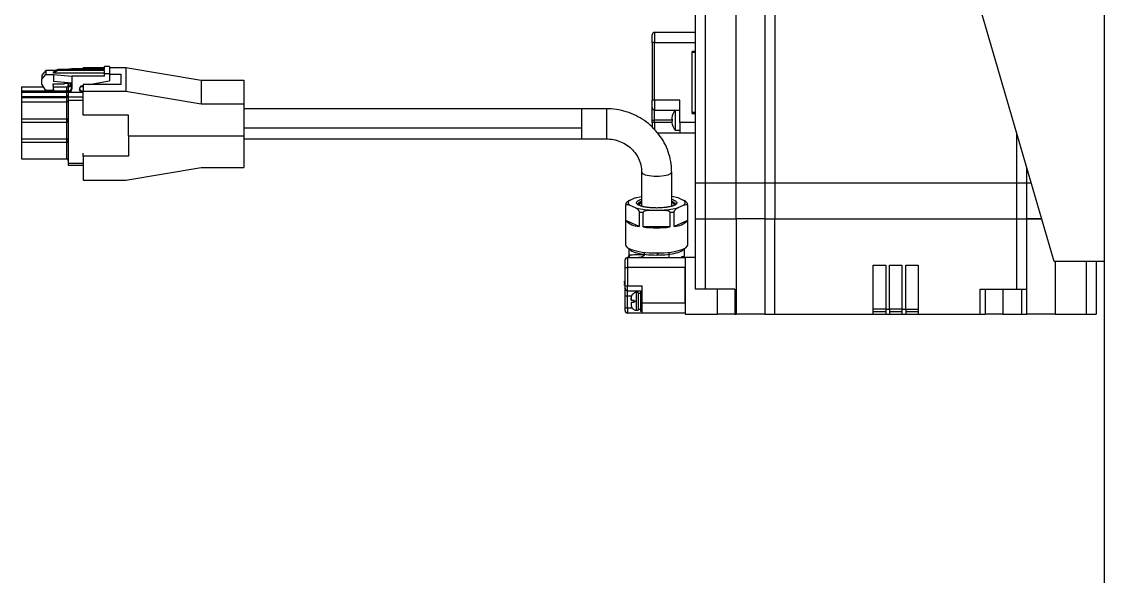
# Model space of a CAD drawing. Header units: millimetres. Extents: x 1 to 7426, y 0 to 5250.
# Drawn here: x 1657.2 to 1873.3, y 3776.2 to 3886.9 of the extents above; entities that cross this region are included whole.
import ezdxf

# ---------------------------------------------------------------- set-up
doc = ezdxf.new("R2010")
doc.units = ezdxf.units.MM
doc.header["$LTSCALE"] = 25

msp = doc.modelspace()

# ---------------------------------------------------------------- linework, layer by layer
at = {"color": 7, "linetype": 'Continuous', "lineweight": 25}
for p, q in [((1873.272, 3123.044), (1873.272, 3989.044)), ((1791.647, 3960.544), (1791.647, 3854.744)), ((1793.647, 3960.544), (1793.647, 3854.744)), ((1799.827, 3854.744), (1799.827, 3960.544)), ((1805.527, 3960.544), (1805.527, 3854.744)), ((1807.527, 3960.544), (1807.527, 3854.744)), ((1863.272, 3839.044), (1828.272, 3959.044)), ((1791.647, 3884.744), (1783.547, 3884.744)), ((1783.547, 3884.744), (1783.547, 3882.744)), ((1783.547, 3882.744), (1783.047, 3882.744)), ((1783.047, 3882.744), (1783.047, 3871.244)), ((1783.547, 3882.744), (1791.647, 3882.744)), ((1783.547, 3871.244), (1783.547, 3882.744)), ((1791.047, 3868.544), (1791.047, 3880.944)), ((1791.647, 3880.944), (1791.047, 3880.944)), ((1791.647, 3880.744), (1791.047, 3880.744)), ((1669.549, 3877.745), (1673.749, 3877.745)), ((1669.549, 3877.745), (1669.549, 3877.493)), ((1673.749, 3877.381), (1673.749, 3877.976)), ((1674.749, 3877.976), (1673.749, 3877.976)), ((1674.749, 3877.976), (1674.749, 3876.526)), ((1674.749, 3877.745), (1678.049, 3877.745)), ((1678.049, 3877.745), (1678.049, 3873.035)), ((1678.049, 3877.745), (1693.049, 3875.234)), ((1662.099, 3877.156), (1661.249, 3876.19)), ((1661.249, 3875.414), (1662.099, 3876.38)), ((1661.249, 3876.19), (1661.249, 3875.414)), ((1662.099, 3877.156), (1662.099, 3876.38)), ((1663.599, 3877.156), (1662.099, 3877.156)), ((1662.099, 3876.38), (1663.599, 3876.38)), ((1664.465, 3877.381), (1663.599, 3876.898)), ((1664.155, 3877.208), (1663.599, 3877.156)), ((1664.465, 3877.122), (1663.599, 3876.639)), ((1663.599, 3876.639), (1663.599, 3876.898)), ((1673.749, 3876.639), (1663.599, 3876.639)), ((1663.599, 3876.38), (1667.249, 3876.043)), ((1663.599, 3876.38), (1663.599, 3874.931)), ((1664.465, 3877.122), (1664.465, 3877.381)), ((1673.749, 3877.381), (1664.465, 3877.381)), ((1673.749, 3877.122), (1664.465, 3877.122)), ((1667.249, 3877.493), (1666.03, 3877.381)), ((1673.749, 3877.493), (1667.249, 3877.493)), ((1673.749, 3876.043), (1667.249, 3876.043)), ((1667.249, 3876.043), (1667.249, 3874.595)), ((1673.749, 3876.526), (1673.749, 3877.122)), ((1673.749, 3876.043), (1673.749, 3876.526)), ((1673.749, 3876.526), (1674.749, 3876.526)), ((1674.749, 3876.526), (1674.749, 3875.078)), ((1674.749, 3876.425), (1677.049, 3876.425)), ((1677.049, 3876.425), (1677.049, 3874.355)), ((1657.249, 3873.906), (1661.616, 3873.906)), ((1657.249, 3873.906), (1657.249, 3873.013)), ((1661.249, 3874.448), (1661.249, 3875.414)), ((1662.099, 3873.192), (1661.249, 3874.448)), ((1665.749, 3874.448), (1663.485, 3874.448)), ((1663.485, 3874.448), (1663.599, 3873.192)), ((1663.599, 3873.969), (1663.556, 3874.448)), ((1667.249, 3874.595), (1663.599, 3874.931)), ((1663.599, 3873.192), (1663.599, 3873.969)), ((1663.599, 3873.906), (1666.249, 3873.906)), ((1665.749, 3874.733), (1665.749, 3874.448)), ((1667.249, 3874.577), (1665.749, 3874.577)), ((1666.249, 3873.013), (1666.249, 3873.906)), ((1666.549, 3874.577), (1666.549, 3874.209)), ((1666.549, 3874.209), (1666.549, 3873.898)), ((1667.249, 3873.898), (1666.549, 3873.898)), ((1666.549, 3873.898), (1666.549, 3873.07)), ((1667.249, 3874.595), (1667.249, 3873.435)), ((1669.449, 3873.898), (1668.938, 3873.898)), ((1669.321, 3874.1), (1669.549, 3874.141)), ((1669.549, 3874.355), (1669.549, 3873.035)), ((1677.049, 3874.355), (1669.549, 3874.355)), ((1670.734, 3874.355), (1674.749, 3875.078)), ((1693.049, 3875.234), (1693.049, 3870.523)), ((1693.049, 3875.234), (1701.549, 3875.234)), ((1701.549, 3875.234), (1701.549, 3870.523)), ((1666.249, 3873.013), (1657.249, 3873.013)), ((1657.249, 3873.013), (1657.249, 3872.834)), ((1657.249, 3872.834), (1657.249, 3871.941)), ((1657.249, 3872.834), (1666.249, 3872.834)), ((1657.249, 3871.941), (1666.249, 3871.941)), ((1657.249, 3871.941), (1657.249, 3871.763)), ((1657.249, 3871.763), (1657.249, 3870.87)), ((1657.249, 3871.763), (1666.249, 3871.763)), ((1663.599, 3873.192), (1662.099, 3873.192)), ((1666.249, 3871.941), (1666.249, 3872.834)), ((1666.249, 3870.87), (1666.249, 3871.763)), ((1666.549, 3873.07), (1666.549, 3872.759)), ((1669.449, 3872.759), (1666.549, 3872.759)), ((1666.549, 3872.759), (1666.549, 3871.802)), ((1666.549, 3871.802), (1666.549, 3871.189)), ((1666.549, 3871.189), (1666.549, 3858.632)), ((1669.449, 3873.07), (1669.449, 3872.759)), ((1669.549, 3868.205), (1669.549, 3873.035)), ((1669.549, 3873.035), (1678.049, 3873.035)), ((1678.049, 3873.035), (1693.049, 3870.523)), ((1783.547, 3871.244), (1783.047, 3871.244)), ((1788.547, 3871.244), (1783.547, 3871.244)), ((1783.547, 3871.244), (1783.547, 3869.244)), ((1788.547, 3866.744), (1788.547, 3871.244)), ((1657.249, 3870.87), (1666.249, 3870.87)), ((1657.249, 3870.87), (1657.249, 3867.537)), ((1666.249, 3867.537), (1666.249, 3870.87)), ((1693.049, 3870.523), (1701.549, 3870.523)), ((1701.549, 3870.523), (1701.549, 3864.148)), ((1768.947, 3869.503), (1701.549, 3869.503)), ((1773.947, 3869.503), (1768.947, 3869.503)), ((1768.947, 3869.503), (1768.947, 3863.503)), ((1783.547, 3869.244), (1788.547, 3869.244)), ((1783.547, 3867.244), (1783.547, 3869.244)), ((1787.649, 3869.244), (1787.649, 3865.244)), ((1657.249, 3867.537), (1666.249, 3867.537)), ((1657.249, 3867.537), (1657.249, 3866.871)), ((1657.249, 3866.871), (1657.249, 3863.538)), ((1657.249, 3866.871), (1666.249, 3866.871)), ((1666.249, 3863.538), (1666.249, 3866.871)), ((1678.549, 3868.205), (1669.549, 3868.205)), ((1678.549, 3864.148), (1678.549, 3868.205)), ((1783.047, 3867.244), (1783.547, 3867.244)), ((1783.047, 3866.744), (1783.047, 3867.244)), ((1783.547, 3866.744), (1783.547, 3867.244)), ((1787.075, 3868.12), (1786.99, 3867.734)), ((1786.99, 3867.434), (1787.075, 3867.434)), ((1787.075, 3867.054), (1786.99, 3867.054)), ((1787.075, 3867.434), (1787.07, 3867.244)), ((1787.07, 3867.244), (1787.075, 3867.054)), ((1791.647, 3868.744), (1791.047, 3868.744)), ((1791.047, 3868.544), (1791.647, 3868.544)), ((1701.549, 3865.727), (1768.947, 3865.727)), ((1783.547, 3866.744), (1783.047, 3866.744)), ((1784.066, 3864.744), (1788.547, 3864.744)), ((1786.99, 3866.754), (1787.075, 3866.368)), ((1787.075, 3866.368), (1787.07, 3866.365)), ((1787.649, 3865.244), (1788.547, 3865.244)), ((1791.647, 3866.744), (1788.547, 3866.744)), ((1788.547, 3866.744), (1788.547, 3864.744)), ((1788.547, 3864.744), (1791.647, 3864.744)), ((1657.249, 3863.538), (1666.249, 3863.538)), ((1657.249, 3863.538), (1657.249, 3862.872)), ((1657.249, 3862.872), (1657.249, 3859.539)), ((1657.249, 3862.872), (1666.249, 3862.872)), ((1666.249, 3859.539), (1666.249, 3862.872)), ((1678.549, 3864.148), (1701.549, 3864.148)), ((1678.549, 3864.148), (1678.549, 3860.091)), ((1701.549, 3864.148), (1701.549, 3857.773)), ((1701.549, 3863.503), (1768.947, 3863.503)), ((1768.947, 3863.503), (1773.947, 3863.503)), ((1669.549, 3860.091), (1669.549, 3860.661)), ((1657.249, 3859.539), (1666.249, 3859.539)), ((1666.549, 3858.632), (1666.549, 3858.262)), ((1666.549, 3858.262), (1669.549, 3858.262)), ((1669.549, 3860.091), (1669.549, 3855.262)), ((1678.549, 3860.091), (1669.549, 3860.091)), ((1678.049, 3855.262), (1693.049, 3857.773)), ((1693.049, 3857.773), (1701.549, 3857.773)), ((1780.947, 3856.844), (1780.947, 3850.092)), ((1786.947, 3850.084), (1786.947, 3856.844)), ((1857.767, 3857.919), (1857.767, 3854.744)), ((1669.549, 3855.262), (1678.049, 3855.262)), ((1791.647, 3854.744), (1791.647, 3847.544)), ((1791.647, 3854.744), (1793.647, 3854.744)), ((1793.647, 3854.744), (1793.647, 3847.544)), ((1793.647, 3854.744), (1799.827, 3854.744)), ((1799.827, 3847.544), (1799.827, 3854.744)), ((1799.827, 3854.744), (1805.527, 3854.744)), ((1805.527, 3854.744), (1805.527, 3847.544)), ((1805.527, 3854.744), (1807.527, 3854.744)), ((1807.527, 3854.744), (1807.527, 3847.544)), ((1807.527, 3854.744), (1855.767, 3854.744)), ((1855.767, 3854.744), (1855.767, 3847.544)), ((1855.767, 3854.744), (1857.767, 3854.744)), ((1857.767, 3854.744), (1857.767, 3847.544)), ((1857.767, 3854.744), (1858.693, 3854.744)), ((1779.629, 3851.722), (1778.566, 3851.245)), ((1779.629, 3851.722), (1780.947, 3852.004)), ((1788.265, 3851.722), (1786.947, 3852.004)), ((1789.328, 3851.245), (1788.265, 3851.722)), ((1777.747, 3850.276), (1777.747, 3842.355)), ((1777.767, 3847.25), (1777.767, 3850.148)), ((1778.566, 3850.272), (1779.629, 3849.796)), ((1783.993, 3849.711), (1783.943, 3849.711)), ((1788.265, 3849.796), (1789.328, 3850.272)), ((1790.127, 3850.148), (1790.127, 3847.25)), ((1790.147, 3842.355), (1790.147, 3850.276)), ((1780.428, 3848.955), (1780.428, 3846.057)), ((1781.286, 3845.929), (1781.286, 3848.826)), ((1782.884, 3849.309), (1785.01, 3849.309)), ((1786.608, 3848.826), (1786.608, 3845.929)), ((1787.466, 3846.057), (1787.466, 3848.955)), ((1791.647, 3847.544), (1793.647, 3847.544)), ((1791.647, 3847.544), (1791.647, 3833.544)), ((1793.647, 3847.544), (1799.827, 3847.544)), ((1793.647, 3847.544), (1793.647, 3833.544)), ((1805.527, 3847.544), (1799.827, 3847.544)), ((1799.847, 3828.544), (1799.847, 3847.544)), ((1805.527, 3847.544), (1807.527, 3847.544)), ((1805.547, 3847.544), (1805.547, 3828.544)), ((1805.547, 3847.544), (1807.547, 3847.544)), ((1807.527, 3847.544), (1855.767, 3847.544)), ((1807.547, 3828.544), (1807.547, 3847.544)), ((1807.547, 3847.544), (1855.747, 3847.544)), ((1855.747, 3847.544), (1855.747, 3833.544)), ((1855.747, 3847.544), (1857.747, 3847.544)), ((1855.767, 3847.544), (1857.767, 3847.544)), ((1857.747, 3847.544), (1857.747, 3833.544)), ((1860.793, 3847.544), (1857.767, 3847.544)), ((1857.767, 3847.544), (1860.793, 3847.544)), ((1780.428, 3846.057), (1777.767, 3847.25)), ((1786.608, 3845.929), (1781.286, 3845.929)), ((1790.127, 3847.25), (1787.466, 3846.057)), ((1778.392, 3841.643), (1778.392, 3840.311)), ((1789.502, 3840.044), (1789.502, 3841.643)), ((1778.147, 3839.844), (1778.147, 3837.844)), ((1778.147, 3839.844), (1789.647, 3839.844)), ((1781.527, 3840.46), (1781.527, 3840.878)), ((1783.964, 3840.482), (1784.313, 3840.485)), ((1786.367, 3840.878), (1786.367, 3839.844)), ((1788.947, 3840.044), (1789.502, 3840.044)), ((1788.947, 3839.844), (1788.947, 3840.044)), ((1789.647, 3839.844), (1789.647, 3828.544)), ((1791.647, 3839.844), (1789.647, 3839.844)), ((1873.272, 3839.044), (1863.272, 3839.044)), ((1871.647, 3839.044), (1871.647, 3828.544)), ((1777.647, 3834.194), (1777.647, 3837.844)), ((1777.647, 3837.844), (1778.147, 3837.844)), ((1778.147, 3837.844), (1778.147, 3834.194)), ((1789.647, 3837.844), (1778.147, 3837.844)), ((1789.647, 3830.744), (1789.647, 3837.844)), ((1827.147, 3838.294), (1829.647, 3838.294)), ((1827.147, 3828.544), (1827.147, 3838.294)), ((1829.647, 3838.294), (1829.647, 3829.544)), ((1830.397, 3838.294), (1832.897, 3838.294)), ((1830.397, 3829.544), (1830.397, 3838.294)), ((1832.897, 3838.294), (1832.897, 3829.544)), ((1833.647, 3838.294), (1836.147, 3838.294)), ((1833.647, 3829.544), (1833.647, 3838.294)), ((1836.147, 3838.294), (1836.147, 3828.544)), ((1777.647, 3835.138), (1777.547, 3835.138)), ((1777.547, 3835.135), (1777.547, 3835.138)), ((1777.647, 3835.111), (1777.547, 3835.111)), ((1777.547, 3835.109), (1777.647, 3835.109)), ((1777.547, 3834.884), (1777.547, 3835.109)), ((1777.547, 3834.884), (1777.647, 3834.884)), ((1777.547, 3834.581), (1777.647, 3834.581)), ((1777.547, 3834.339), (1777.547, 3834.581)), ((1777.547, 3834.339), (1777.647, 3834.339)), ((1777.647, 3834.194), (1778.147, 3834.194)), ((1778.147, 3833.194), (1778.147, 3834.194)), ((1778.147, 3834.194), (1781.047, 3834.194)), ((1778.147, 3833.194), (1781.047, 3833.194)), ((1778.147, 3832.194), (1778.147, 3833.194)), ((1780.247, 3832.844), (1779.847, 3832.844)), ((1780.247, 3832.844), (1780.247, 3829.344)), ((1780.747, 3832.644), (1780.247, 3832.644)), ((1781.047, 3833.044), (1780.747, 3833.044)), ((1780.747, 3833.044), (1780.747, 3829.144)), ((1781.047, 3830.744), (1781.047, 3834.194)), ((1793.647, 3833.544), (1791.647, 3833.544)), ((1799.575, 3833.544), (1793.647, 3833.544)), ((1796.075, 3828.544), (1796.075, 3833.544)), ((1799.575, 3833.544), (1799.575, 3828.544)), ((1848.521, 3833.544), (1855.747, 3833.544)), ((1848.521, 3828.544), (1848.521, 3833.544)), ((1849.521, 3833.544), (1849.521, 3828.544)), ((1853.021, 3833.544), (1853.021, 3828.544)), ((1855.747, 3833.544), (1857.747, 3833.544)), ((1856.787, 3828.544), (1856.787, 3833.544)), ((1857.747, 3833.544), (1857.781, 3833.544)), ((1857.781, 3828.544), (1857.781, 3833.544)), ((1777.647, 3832.194), (1778.147, 3832.194)), ((1777.647, 3829.744), (1777.647, 3832.194)), ((1778.147, 3829.744), (1778.147, 3832.194)), ((1778.847, 3831.344), (1778.847, 3831.801)), ((1779.447, 3831.094), (1779.447, 3831.344)), ((1779.847, 3831.094), (1779.447, 3831.094)), ((1779.447, 3830.844), (1779.447, 3831.094)), ((1781.047, 3828.744), (1781.047, 3830.744)), ((1789.647, 3830.744), (1781.047, 3830.744)), ((1778.147, 3829.744), (1777.647, 3829.744)), ((1778.147, 3829.744), (1778.147, 3828.744)), ((1781.047, 3828.744), (1778.147, 3828.744)), ((1779.847, 3829.344), (1780.247, 3829.344)), ((1780.747, 3829.144), (1781.047, 3829.144)), ((1789.647, 3828.744), (1781.047, 3828.744)), ((1789.647, 3828.544), (1796.075, 3828.544)), ((1799.575, 3828.544), (1796.075, 3828.544)), ((1799.575, 3828.544), (1799.847, 3828.544)), ((1805.547, 3828.544), (1799.847, 3828.544)), ((1805.547, 3828.544), (1807.547, 3828.544)), ((1807.547, 3828.544), (1827.147, 3828.544)), ((1829.647, 3829.544), (1827.147, 3829.544)), ((1827.147, 3829.044), (1829.647, 3829.044)), ((1827.147, 3828.544), (1829.647, 3828.544)), ((1829.647, 3829.544), (1830.397, 3829.544)), ((1829.647, 3829.544), (1829.647, 3828.544)), ((1829.647, 3828.544), (1830.397, 3828.544)), ((1830.397, 3829.544), (1830.397, 3828.544)), ((1832.897, 3829.544), (1830.397, 3829.544)), ((1830.397, 3829.044), (1832.897, 3829.044)), ((1830.397, 3828.544), (1832.897, 3828.544)), ((1832.897, 3829.544), (1833.647, 3829.544)), ((1832.897, 3829.544), (1832.897, 3828.544)), ((1832.897, 3828.544), (1833.647, 3828.544)), ((1833.647, 3829.544), (1833.647, 3828.544)), ((1833.647, 3829.544), (1836.147, 3829.544)), ((1833.647, 3829.044), (1836.147, 3829.044)), ((1833.647, 3828.544), (1836.147, 3828.544)), ((1836.147, 3828.544), (1848.521, 3828.544)), ((1848.521, 3828.544), (1849.521, 3828.544)), ((1853.021, 3828.544), (1849.521, 3828.544)), ((1853.021, 3828.544), (1856.787, 3828.544)), ((1856.787, 3828.544), (1857.781, 3828.544)), ((1863.467, 3828.544), (1857.781, 3828.544)), ((1863.467, 3828.544), (1869.647, 3828.544)), ((1869.647, 3828.544), (1871.647, 3828.544))]:
    msp.add_line(p, q, dxfattribs=at)
at = {"color": 8, "linetype": 'Continuous', "lineweight": 25}
for p, q in [((1669.449, 3874.123), (1669.449, 3873.898)), ((1666.249, 3872.834), (1666.249, 3873.013)), ((1666.249, 3871.763), (1666.249, 3871.941)), ((1669.549, 3871.802), (1666.549, 3871.802)), ((1669.549, 3871.189), (1666.549, 3871.189)), ((1773.947, 3869.503), (1773.947, 3863.503)), ((1666.249, 3866.871), (1666.249, 3867.537)), ((1787.07, 3867.244), (1783.547, 3867.244)), ((1786.987, 3866.744), (1783.547, 3866.744)), ((1783.547, 3866.744), (1783.547, 3865.347)), ((1855.767, 3864.776), (1855.767, 3854.744)), ((1666.249, 3862.872), (1666.249, 3863.538)), ((1666.549, 3858.632), (1669.549, 3858.632)), ((1863.467, 3839.044), (1863.467, 3828.544)), ((1869.647, 3839.044), (1869.647, 3828.544)), ((1779.847, 3832.844), (1779.847, 3831.094)), ((1778.147, 3832.194), (1778.929, 3832.194)), ((1779.847, 3831.094), (1779.847, 3829.344)), ((1779.068, 3829.744), (1778.147, 3829.744))]:
    msp.add_line(p, q, dxfattribs=at)
at = {"color": 7, "linetype": 'Continuous', "lineweight": 25, "flags": 128}
for points in [[(1669.449, 3873.898), (1669.196, 3873.944), (1669.071, 3874.005)], [(1777.747, 3842.355), (1777.792, 3842.162), (1778.15, 3841.786), (1778.844, 3841.444), (1779.836, 3841.154), (1781.066, 3840.934), (1782.463, 3840.797), (1783.947, 3840.751), (1785.431, 3840.797), (1786.828, 3840.934), (1788.058, 3841.154), (1789.049, 3841.444), (1789.744, 3841.786), (1790.102, 3842.162), (1790.147, 3842.355)]]:
    msp.add_lwpolyline(points, dxfattribs=at)
at = {"color": 8, "linetype": 'Continuous', "lineweight": 25, "flags": 128}
for points in [[(1780.947, 3856.84), (1781.128, 3856.579), (1781.649, 3856.345), (1782.447, 3856.172), (1783.426, 3856.08), (1784.468, 3856.08), (1785.447, 3856.172), (1786.245, 3856.345), (1786.766, 3856.579), (1786.947, 3856.844)], [(1780.326, 3850.43), (1780.834, 3850.678), (1780.947, 3850.717)], [(1786.947, 3851.051), (1786.955, 3851.048), (1787.5, 3850.779), (1787.697, 3850.48), (1787.697, 3850.469)]]:
    msp.add_lwpolyline(points, dxfattribs=at)
at = {"color": 7, "linetype": 'Continuous', "lineweight": 25}
for centre, radius, start, end in [((1783.547, 3884.244), 0.5, 90, 180), ((1666.555, 3874.91), 0.702, 269.53835, 331.67767), ((1666.561, 3874.586), 0.688, 269.0201, 358.9948), ((1666.561, 3873.758), 0.688, 269.03006, 358.98484), ((1666.561, 3873.448), 0.688, 269.0201, 358.9948), ((1669.428, 3873.434), 0.675, 99.1356, 271.79362), ((1669.44, 3873.764), 0.694, 194.44731, 270.75203), ((1783.547, 3869.744), 0.5, 180, 270), ((1790.147, 3867.244), 3.2, 141.31781, 164.05769), ((1787.092, 3868.154), 0.0383, 235.3992, 244.08792), ((1790.147, 3867.244), 3.2, 195.94747, 218.68219), ((1778.179, 3850.277), 0.432, 180.12918, 197.40314), ((1789.715, 3850.277), 0.432, 342.5545, 359.8612), ((1783.242, 3864.854), 16.147, 259.96187, 263.04235), ((1784.65, 3864.864), 16.157, 276.95861, 280.03716), ((1780.452, 3849.677), 3.62, 222.10047, 269.6083), ((1783.947, 3868.465), 22.693, 263.26642, 276.73358), ((1787.441, 3849.677), 3.62, 270.39282, 317.89937), ((1778.147, 3839.344), 0.5, 90, 180), ((1778.147, 3833.694), 0.5, 180, 270), ((1778.147, 3829.244), 0.5, 180, 270)]:
    msp.add_arc(centre, radius, start, end, dxfattribs=at)
at = {"color": 8, "linetype": 'Continuous', "lineweight": 25}
for centre, radius, start, end in [((1781.218, 3849.917), 1.166, 103.45659, 151.11672), ((1781.222, 3849.761), 1.161, 103.69456, 151.96014), ((1786.65, 3849.707), 1.219, 30.92785, 75.88472), ((1786.403, 3848.744), 2.046, 53.342, 74.59636)]:
    msp.add_arc(centre, radius, start, end, dxfattribs=at)
at = {"color": 7, "linetype": 'Continuous', "lineweight": 25}
for centre, major_axis, ratio, start_param, end_param in [((1666.249, 3874.273), (0, 0.367), 0.8164966, 3.1415927, 4.712389), ((1666.249, 3873.225), (0.3, 0), 0.7071068, 4.712389, 6.2831853), ((1666.249, 3873.202), (0, 0.367), 0.8164966, 3.1415927, 4.712389), ((1666.249, 3872.153), (0.3, 0), 0.7071068, 4.712389, 6.2831853), ((1666.249, 3872.13), (0, 0.367), 0.8164966, 3.1415927, 4.712389), ((1666.249, 3871.082), (0.3, 0), 0.7071068, 4.712389, 6.2831853), ((1666.249, 3867.17), (0, 0.367), 0.8164966, 4.712389, 6.2831853), ((1666.249, 3867.083), (0.3, 0), 0.7071068, 4.712389, 6.2831853), ((1666.249, 3863.171), (0, 0.367), 0.8164966, 4.712389, 6.2831853), ((1666.249, 3863.084), (0.3, 0), 0.7071068, 4.712389, 6.2831853), ((1666.249, 3859.172), (0, 0.367), 0.8164966, 4.712389, 6.2831853), ((1780.247, 3831.094), (3.1, 0), 0.5, 4.712389, 4.8743869), ((1780.747, 3831.094), (3.1, 0), 0.5, 4.6316562, 4.712389)]:
    msp.add_ellipse(centre, major_axis=major_axis, ratio=ratio, start_param=start_param, end_param=end_param, dxfattribs=at)
for points, knots in [([(1783.047, 3882.744), (1783.047, 3882.932), (1783.047, 3883.224), (1783.047, 3883.573), (1783.047, 3883.812), (1783.047, 3884.006), (1783.047, 3884.193), (1783.047, 3884.224), (1783.047, 3884.244)], [0, 0, 0, 0, 0.2394562, 0.3695248, 0.5000011, 0.6300547, 0.7605575, 1, 1, 1, 1]), ([(1783.047, 3869.744), (1783.047, 3869.764), (1783.047, 3869.795), (1783.047, 3869.982), (1783.047, 3870.175), (1783.047, 3870.414), (1783.047, 3870.764), (1783.047, 3871.055), (1783.047, 3871.244)], [0, 0, 0, 0, 0.2394405, 0.3695099, 0.4999972, 0.6300461, 0.760566, 1, 1, 1, 1]), ([(1786.947, 3856.844), (1786.936, 3857.24), (1786.905, 3858.294), (1786.592, 3859.987), (1785.941, 3861.86), (1784.996, 3863.612), (1783.784, 3865.199), (1782.333, 3866.585), (1780.679, 3867.734), (1778.86, 3868.621), (1776.92, 3869.219), (1775.261, 3869.475), (1774.266, 3869.497), (1773.947, 3869.503)], [0, 0, 0, 0, 0.0596168, 0.1585332, 0.2574875, 0.3564779, 0.4555512, 0.5547444, 0.6540848, 0.7535779, 0.8532175, 0.9529854, 1, 1, 1, 1]), ([(1783.047, 3867.244), (1783.047, 3867.558), (1783.047, 3868.044), (1783.047, 3868.626), (1783.047, 3869.024), (1783.047, 3869.347), (1783.047, 3869.658), (1783.047, 3869.71), (1783.047, 3869.744)], [0, 0, 0, 0, 0.2394433, 0.3695929, 0.4999981, 0.6301376, 0.7605555, 1, 1, 1, 1]), ([(1786.99, 3867.734), (1786.986, 3867.701), (1786.976, 3867.634), (1786.971, 3867.545), (1786.971, 3867.477), (1786.979, 3867.44), (1786.987, 3867.436), (1786.99, 3867.434)], [0, 0, 0, 0, 0.2127054, 0.4256391, 0.6358047, 0.844797, 1, 1, 1, 1]), ([(1786.99, 3867.054), (1786.986, 3867.051), (1786.976, 3867.044), (1786.971, 3866.994), (1786.971, 3866.919), (1786.979, 3866.835), (1786.987, 3866.778), (1786.99, 3866.754)], [0, 0, 0, 0, 0.2127737, 0.4256411, 0.6358569, 0.8447953, 1, 1, 1, 1]), ([(1783.047, 3866.744), (1783.047, 3866.555), (1783.047, 3866.36), (1783.047, 3866.092), (1783.047, 3865.963), (1783.047, 3865.86), (1783.047, 3865.831)], [0, 0, 0, 0, 0.5720905, 0.588317, 0.8836516, 1, 1, 1, 1]), ([(1773.947, 3863.503), (1774.167, 3863.497), (1774.878, 3863.478), (1776.066, 3863.24), (1777.423, 3862.681), (1778.626, 3861.862), (1779.624, 3860.823), (1780.368, 3859.61), (1780.854, 3858.264), (1780.916, 3857.321), (1780.947, 3856.844)], [0, 0, 0, 0, 0.059608, 0.1922649, 0.3251203, 0.4582314, 0.591863, 0.7262644, 0.8616022, 1, 1, 1, 1]), ([(1778.566, 3851.245), (1778.397, 3851.167), (1778.19, 3851.071), (1777.949, 3850.836), (1777.856, 3850.71), (1777.797, 3850.578), (1777.771, 3850.485), (1777.768, 3850.427), (1777.767, 3850.404)], [0, 0, 0, 0, 0.5626763, 0.6911073, 0.8404048, 0.9006015, 0.9613636, 1, 1, 1, 1]), ([(1777.767, 3850.148), (1777.768, 3850.172), (1777.772, 3850.227), (1777.801, 3850.304), (1777.87, 3850.385), (1778.086, 3850.458), (1778.333, 3850.374), (1778.527, 3850.289), (1778.566, 3850.272)], [0, 0, 0, 0, 0.0437864, 0.0973146, 0.1811753, 0.3448277, 0.8699674, 1, 1, 1, 1]), ([(1778.566, 3851.245), (1778.406, 3851.083), (1778.088, 3850.759), (1778.406, 3850.435), (1778.566, 3850.272)], [0, 0, 0, 0, 0.500002, 1, 1, 1, 1]), ([(1779.629, 3849.796), (1780.092, 3849.679), (1781.017, 3849.446), (1782.262, 3849.355), (1782.884, 3849.309)], [0, 0, 0, 0, 0.4999979, 1, 1, 1, 1]), ([(1779.629, 3849.796), (1779.797, 3849.718), (1780.005, 3849.621), (1780.246, 3849.386), (1780.338, 3849.26), (1780.398, 3849.128), (1780.424, 3849.036), (1780.427, 3848.978), (1780.428, 3848.955)], [0, 0, 0, 0, 0.5626613, 0.6911049, 0.8403769, 0.9005724, 0.9613648, 1, 1, 1, 1]), ([(1783.767, 3849.732), (1783.584, 3849.732), (1783.029, 3849.733), (1782.149, 3849.82), (1781.239, 3849.981), (1780.593, 3850.18), (1780.223, 3850.41), (1780.209, 3850.448), (1780.203, 3850.467)], [0, 0, 0, 0, 0.09610228, 0.29053122, 0.48390062, 0.67457031, 0.83933324, 1, 1, 1, 1]), ([(1787.692, 3850.46), (1787.694, 3850.463), (1787.699, 3850.47), (1787.549, 3850.305), (1787.08, 3850.105), (1786.353, 3849.914), (1785.41, 3849.784), (1784.641, 3849.72), (1784.221, 3849.727), (1784.168, 3849.727)], [0, 0, 0, 0, 0.0671144, 0.2309261, 0.4037047, 0.5864925, 0.7775061, 0.9719033, 1, 1, 1, 1]), ([(1785.01, 3849.309), (1785.632, 3849.355), (1786.877, 3849.446), (1787.802, 3849.679), (1788.265, 3849.796)], [0, 0, 0, 0, 0.49999478, 1, 1, 1, 1]), ([(1787.466, 3848.955), (1787.468, 3848.981), (1787.471, 3849.038), (1787.501, 3849.142), (1787.57, 3849.285), (1787.785, 3849.551), (1788.032, 3849.689), (1788.227, 3849.778), (1788.265, 3849.796)], [0, 0, 0, 0, 0.04378261, 0.09733225, 0.18117082, 0.34482932, 0.86996562, 1, 1, 1, 1]), ([(1789.328, 3850.272), (1789.488, 3850.435), (1789.806, 3850.759), (1789.488, 3851.083), (1789.328, 3851.245)], [0, 0, 0, 0, 0.499998, 1, 1, 1, 1]), ([(1790.127, 3850.404), (1790.126, 3850.43), (1790.122, 3850.488), (1790.093, 3850.591), (1790.024, 3850.735), (1789.808, 3851.001), (1789.561, 3851.138), (1789.367, 3851.227), (1789.328, 3851.245)], [0, 0, 0, 0, 0.0437839, 0.0973032, 0.1811442, 0.3448254, 0.8699626, 1, 1, 1, 1]), ([(1789.328, 3850.272), (1789.497, 3850.345), (1789.704, 3850.435), (1789.945, 3850.416), (1790.038, 3850.373), (1790.097, 3850.294), (1790.123, 3850.225), (1790.126, 3850.169), (1790.127, 3850.148)], [0, 0, 0, 0, 0.5626553, 0.6911124, 0.8403756, 0.9005896, 0.961347, 1, 1, 1, 1]), ([(1781.286, 3848.826), (1781.289, 3848.852), (1781.295, 3848.908), (1781.355, 3848.998), (1781.493, 3849.111), (1781.924, 3849.28), (1782.418, 3849.307), (1782.807, 3849.309), (1782.884, 3849.309)], [0, 0, 0, 0, 0.0437827, 0.0973281, 0.1811415, 0.3448329, 0.8699438, 1, 1, 1, 1]), ([(1785.01, 3849.309), (1785.347, 3849.307), (1785.761, 3849.303), (1786.244, 3849.176), (1786.429, 3849.092), (1786.548, 3848.987), (1786.6, 3848.906), (1786.606, 3848.849), (1786.608, 3848.826)], [0, 0, 0, 0, 0.562664, 0.6910887, 0.8403927, 0.9005899, 0.9613704, 1, 1, 1, 1]), ([(1778.583, 3841.527), (1778.637, 3841.426), (1778.789, 3841.136), (1779.939, 3840.737), (1781.76, 3840.402), (1783.218, 3840.359), (1783.947, 3840.338)], [0, 0, 0, 0, 0.15308567, 0.43641496, 0.71830811, 1, 1, 1, 1]), ([(1783.947, 3840.338), (1784.678, 3840.36), (1786.135, 3840.403), (1787.954, 3840.736), (1789.125, 3841.147), (1789.283, 3841.452), (1789.344, 3841.569)], [0, 0, 0, 0, 0.2766622, 0.5513847, 0.8267483, 1, 1, 1, 1]), ([(1777.647, 3837.844), (1777.647, 3838.032), (1777.647, 3838.324), (1777.647, 3838.673), (1777.647, 3838.912), (1777.647, 3839.106), (1777.647, 3839.293), (1777.647, 3839.324), (1777.647, 3839.344)], [0, 0, 0, 0, 0.2394563, 0.3695248, 0.5000017, 0.6300547, 0.7605582, 1, 1, 1, 1]), ([(1778.147, 3839.844), (1778.21, 3839.851), (1778.307, 3839.862), (1778.423, 3839.93), (1778.502, 3840.001), (1778.564, 3840.088), (1778.62, 3840.213), (1778.624, 3840.315), (1778.626, 3840.381)], [0, 0, 0, 0, 0.2384036, 0.3676858, 0.4999888, 0.6323632, 0.7616272, 1, 1, 1, 1]), ([(1778.392, 3840.315), (1778.385, 3840.249), (1778.374, 3840.147), (1778.307, 3840.024), (1778.257, 3839.971), (1778.232, 3839.944)], [0, 0, 0, 0, 0.4762558, 0.7350737, 1, 1, 1, 1]), ([(1778.626, 3840.381), (1778.766, 3840.39), (1779.029, 3840.406), (1779.705, 3840.429), (1780.518, 3840.447), (1781.197, 3840.456), (1781.527, 3840.46)], [0, 0, 0, 0, 0.2668857, 0.5004786, 0.7579844, 1, 1, 1, 1]), ([(1781.527, 3840.46), (1781.523, 3840.432), (1781.514, 3840.363), (1781.43, 3840.241), (1781.216, 3840.065), (1780.841, 3839.894), (1780.515, 3839.861), (1780.35, 3839.844)], [0, 0, 0, 0, 0.0625869, 0.1488519, 0.3108466, 0.6525878, 1, 1, 1, 1]), ([(1777.547, 3835.11), (1777.547, 3835.11), (1777.547, 3835.11), (1777.547, 3835.109), (1777.547, 3835.109), (1777.547, 3835.109)], [0, 0, 0, 0, 0.1994467, 0.599719, 1, 1, 1, 1]), ([(1777.547, 3834.884), (1777.547, 3834.882), (1777.547, 3834.879), (1777.547, 3834.841), (1777.547, 3834.786), (1777.547, 3834.696), (1777.547, 3834.624), (1777.547, 3834.581)], [0, 0, 0, 0, 0.2947796, 0.4399492, 0.5865493, 0.7486833, 1, 1, 1, 1]), ([(1777.647, 3833.694), (1777.647, 3833.701), (1777.647, 3833.716), (1777.647, 3833.832), (1777.647, 3833.97), (1777.647, 3834.095), (1777.647, 3834.161), (1777.647, 3834.194)], [0, 0, 0, 0, 0.2496563, 0.4993475, 0.7489852, 0.8730967, 1, 1, 1, 1]), ([(1777.647, 3832.194), (1777.647, 3832.382), (1777.647, 3832.674), (1777.647, 3833.023), (1777.647, 3833.262), (1777.647, 3833.456), (1777.647, 3833.643), (1777.647, 3833.674), (1777.647, 3833.694)], [0, 0, 0, 0, 0.2394321, 0.3695021, 0.4999987, 0.6300529, 0.7605564, 1, 1, 1, 1]), ([(1779.447, 3832.742), (1779.349, 3832.686), (1779.152, 3832.575), (1778.949, 3832.297), (1778.857, 3832.026), (1778.849, 3831.857), (1778.847, 3831.801)], [0, 0, 0, 0, 0.2848425, 0.5695956, 0.8566558, 1, 1, 1, 1]), ([(1779.847, 3832.844), (1779.718, 3832.836), (1779.575, 3832.827), (1779.452, 3832.76), (1779.44, 3832.754)], [0, 0, 0, 0, 0.90238985, 1, 1, 1, 1]), ([(1778.847, 3831.801), (1778.847, 3831.779), (1778.847, 3831.736), (1778.847, 3831.629), (1778.847, 3831.499), (1778.847, 3831.396), (1778.847, 3831.344)], [0, 0, 0, 0, 0.2483177, 0.4981243, 0.7482819, 1, 1, 1, 1]), ([(1778.847, 3831.344), (1778.858, 3831.344), (1778.88, 3831.344), (1779.06, 3831.344), (1779.268, 3831.344), (1779.409, 3831.344), (1779.447, 3831.344)], [0, 0, 0, 0, 0.3004147, 0.6013704, 0.891454, 1, 1, 1, 1]), ([(1778.847, 3830.844), (1778.847, 3830.792), (1778.847, 3830.689), (1778.847, 3830.559), (1778.847, 3830.452), (1778.847, 3830.408), (1778.847, 3830.387)], [0, 0, 0, 0, 0.2500904, 0.5017225, 0.7500863, 1, 1, 1, 1]), ([(1779.447, 3830.844), (1779.349, 3830.844), (1779.152, 3830.844), (1778.949, 3830.844), (1778.857, 3830.844), (1778.849, 3830.844), (1778.847, 3830.844)], [0, 0, 0, 0, 0.2848379, 0.5695531, 0.8566015, 1, 1, 1, 1]), ([(1778.847, 3830.387), (1778.858, 3830.268), (1778.88, 3830.031), (1779.06, 3829.72), (1779.268, 3829.534), (1779.409, 3829.465), (1779.447, 3829.446)], [0, 0, 0, 0, 0.3004536, 0.6014121, 0.8915082, 1, 1, 1, 1]), ([(1777.647, 3829.244), (1777.647, 3829.251), (1777.647, 3829.261), (1777.647, 3829.323), (1777.647, 3829.388), (1777.647, 3829.467), (1777.647, 3829.584), (1777.647, 3829.681), (1777.647, 3829.744)], [0, 0, 0, 0, 0.23944129, 0.3693983, 0.49998437, 0.62995263, 0.76054469, 1, 1, 1, 1]), ([(1779.44, 3829.434), (1779.452, 3829.427), (1779.575, 3829.361), (1779.718, 3829.352), (1779.847, 3829.344)], [0, 0, 0, 0, 0.09761015, 1, 1, 1, 1])]:
    msp.add_open_spline(points, degree=3, knots=knots, dxfattribs=at)
at = {"color": 8, "linetype": 'Continuous', "lineweight": 25}
for points, knots in [([(1783.943, 3849.711), (1783.435, 3849.725), (1782.655, 3849.746), (1781.715, 3849.876), (1781.069, 3850.011), (1780.543, 3850.178), (1780.053, 3850.42), (1779.798, 3850.754), (1780.044, 3851.086), (1780.485, 3851.319), (1780.805, 3851.415), (1780.947, 3851.457)], [0, 0, 0, 0, 0.1627904, 0.2503688, 0.3397933, 0.4292151, 0.5167995, 0.6795953, 0.8423843, 0.9299601, 1, 1, 1, 1]), ([(1786.947, 3851.457), (1787.081, 3851.417), (1787.394, 3851.325), (1787.836, 3851.096), (1788.096, 3850.765), (1787.854, 3850.431), (1787.374, 3850.187), (1786.855, 3850.018), (1786.214, 3849.882), (1785.28, 3849.75), (1784.5, 3849.726), (1783.993, 3849.711)], [0, 0, 0, 0, 0.0655081, 0.1535141, 0.3170976, 0.4806812, 0.5686887, 0.6585476, 0.7484093, 0.8364146, 1, 1, 1, 1]), ([(1778.393, 3840.311), (1778.393, 3840.311), (1778.312, 3840.311), (1778.47, 3840.346), (1778.626, 3840.381)], [0, 0, 0, 0, 0.0049634, 1, 1, 1, 1])]:
    msp.add_open_spline(points, degree=3, knots=knots, dxfattribs=at)

doc.saveas('drawing.dxf')
